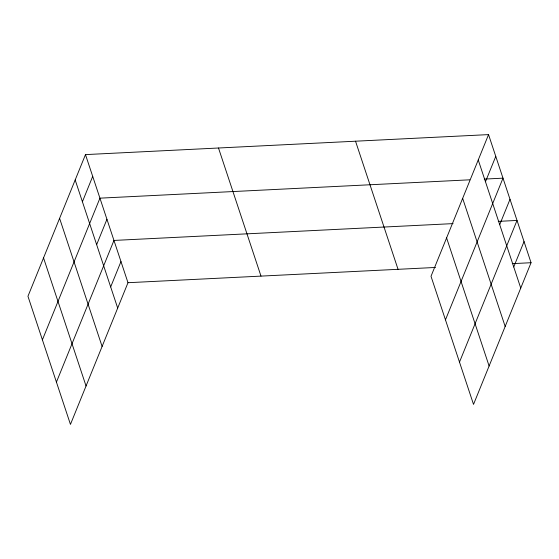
<?xml version="1.0" encoding="UTF-8"?>
<svg xmlns="http://www.w3.org/2000/svg" width="559" height="559" viewBox="0 0 559 559"><rect width="100%" height="100%" fill="white"/><g stroke="black" fill="none" stroke-linecap="round" stroke-linejoin="round"><path stroke-width="0.84" d="M85.478 154.605L27.95 296.284L70.455 424.393L127.99 282.707L85.478 154.605L488.545 134.607L531.05 262.716L473.522 404.395L431.01 276.293L488.545 134.607M82.411 201.743L92.703 176.378M42.4 339.837L99.935 198.159L469.742 179.816M96.651 244.66L106.944 219.296M56.431 382.118L113.959 240.433L453.076 223.614M110.675 286.935L120.975 261.57M485.471 181.745L495.77 156.387M445.467 319.846L502.995 178.167L484.234 179.097M499.711 224.662L510.011 199.304M459.491 362.12L517.019 220.442L498.265 221.371M513.735 266.936L524.035 241.579M127.99 282.707L435.552 267.454M512.296 263.645L531.05 262.716M478.245 159.972L520.75 288.074M462.656 198.354L505.168 326.463M446.599 237.903L489.104 366.012M355.531 141.21L398.043 269.312M218.492 148.002L260.997 276.111M75.185 179.963L117.69 308.072M59.596 218.352L102.101 346.454M43.539 257.895L86.044 386.003"/></g></svg>
